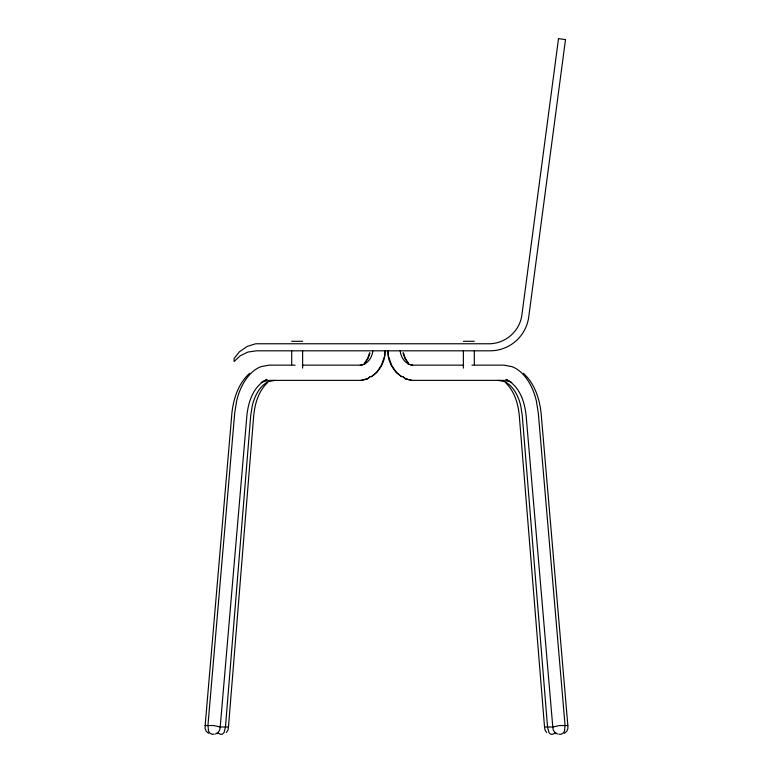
<?xml version="1.0" encoding="UTF-8"?>
<svg xmlns="http://www.w3.org/2000/svg" width="773" height="773" viewBox="0 0 773 773"><rect width="100%" height="100%" fill="white"/><g stroke="black" fill="none" stroke-linecap="round" stroke-linejoin="round"><path stroke-width="1.16" d="M249.582 373.34C238.355 383.495 233.465 398.578 231.89 413.255L205.145 725.528L205.106 728.581L206.323 731.345L208.594 733.345M226.354 732.485L227.996 730.002L228.47 726.987L253.737 415.352C254.964 403.593 258.404 391.37 267.187 382.964M215.483 734.012L218.063 732.485L219.725 730.002L220.208 726.987L246.906 415.352C248.394 401.506 253.544 385.756 267.062 379.388L263.187 381.572A40.399 25.258 -90 0 0 261.255 382.461M369.581 352.952L367.677 358.469L364.634 363.233M384.268 356.904L381.389 365.271L376.924 372.238L371.455 376.673M370.006 352.952L367.996 358.469L364.779 363.233M564.406 733.345L566.677 731.345L567.894 728.581L567.855 725.528L541.11 413.255C539.535 398.578 534.645 383.495 523.418 373.34M370.006 376.809L367.513 378.828L361.455 380.374L269.458 380.374L263.187 381.572M370.083 376.809L367.436 378.828L361.039 380.374M371.224 376.673C379.814 371.291 385.514 360.952 385.138 350.816M554.676 733.21L552.405 734.35L550.589 734.147L549.014 732.717L547.564 727.287L522.297 415.787L520.789 406.018A40.399 23.915 -90 0 0 504.199 381.572L498.266 380.374M555.439 733.674L556.058 733.345M557.517 734.012L554.937 732.485L553.275 730.002L552.792 726.987L559.459 725.528L567.855 725.528M364.827 364.112L360.778 365.146L302.262 365.146M360.324 365.146C367.417 364.605 372.325 357.426 372.808 350.816M274.734 380.374L268.801 381.572A40.399 23.915 90 0 0 252.211 406.018L250.703 415.787L225.436 727.287L223.986 732.717L222.411 734.147L220.595 734.35L218.324 733.21M205.145 725.528L213.541 725.528L220.208 726.987M214.198 734.147L212.275 734.35L209.889 733.21L208.517 731.113L207.956 725.229L234.721 412.821L236.751 400.395A55.733 34.843 -90 0 1 260.916 366.673L268.888 365.146L295.112 365.146M228.47 726.987L219.793 726.987M553.207 726.987L544.53 726.987L519.263 415.352C518.036 403.593 514.596 391.37 505.813 382.964M291.692 341.308L302.63 341.308M463.365 341.308L474.303 341.308M463.587 365.146L412.222 365.146L408.173 364.112M471.926 365.146L504.112 365.146L512.084 366.673A55.733 34.843 -90 0 1 536.249 400.395L538.279 412.821L565.044 725.229L564.483 731.113L563.111 733.21L560.725 734.35L558.802 734.147M511.745 382.461A40.399 25.258 -90 0 0 509.813 381.572L503.542 380.374L411.545 380.374L405.487 378.828L402.994 376.809M412.676 365.146C405.583 364.605 400.675 357.426 400.192 350.816M411.961 380.374L405.564 378.828L402.917 376.809M216.942 733.345L217.561 733.674M509.813 381.572L505.938 379.388C519.456 385.756 524.606 401.506 526.094 415.352L552.792 726.987M401.776 376.673C393.186 371.291 387.486 360.952 387.862 350.816M401.545 376.673L396.076 372.238L391.611 365.271L388.732 356.904M408.221 363.233L405.004 358.469L402.994 352.952M546.646 732.485L545.004 730.002L544.53 726.987M408.366 363.233L405.323 358.469L403.419 352.952M474.303 350.816L474.303 364.672M463.365 350.816L463.365 368.141M388.375 350.816L388.375 355.851M384.625 350.816L384.625 355.851M302.63 350.816L302.63 368.141M291.692 350.816L291.692 364.672M558.512 38.65L521.775 315.799C519.282 331.54 505.349 343.57 489.415 343.763L255.679 343.763L247.118 346.459L239.359 351.831L234.113 358.517L234.113 361.522L240.277 355.754L247.872 352.073L256.211 350.816L490.043 350.816A39.037 39.037 0 0 0 528.674 317.394L565.498 39.578L558.512 38.65"/></g></svg>
